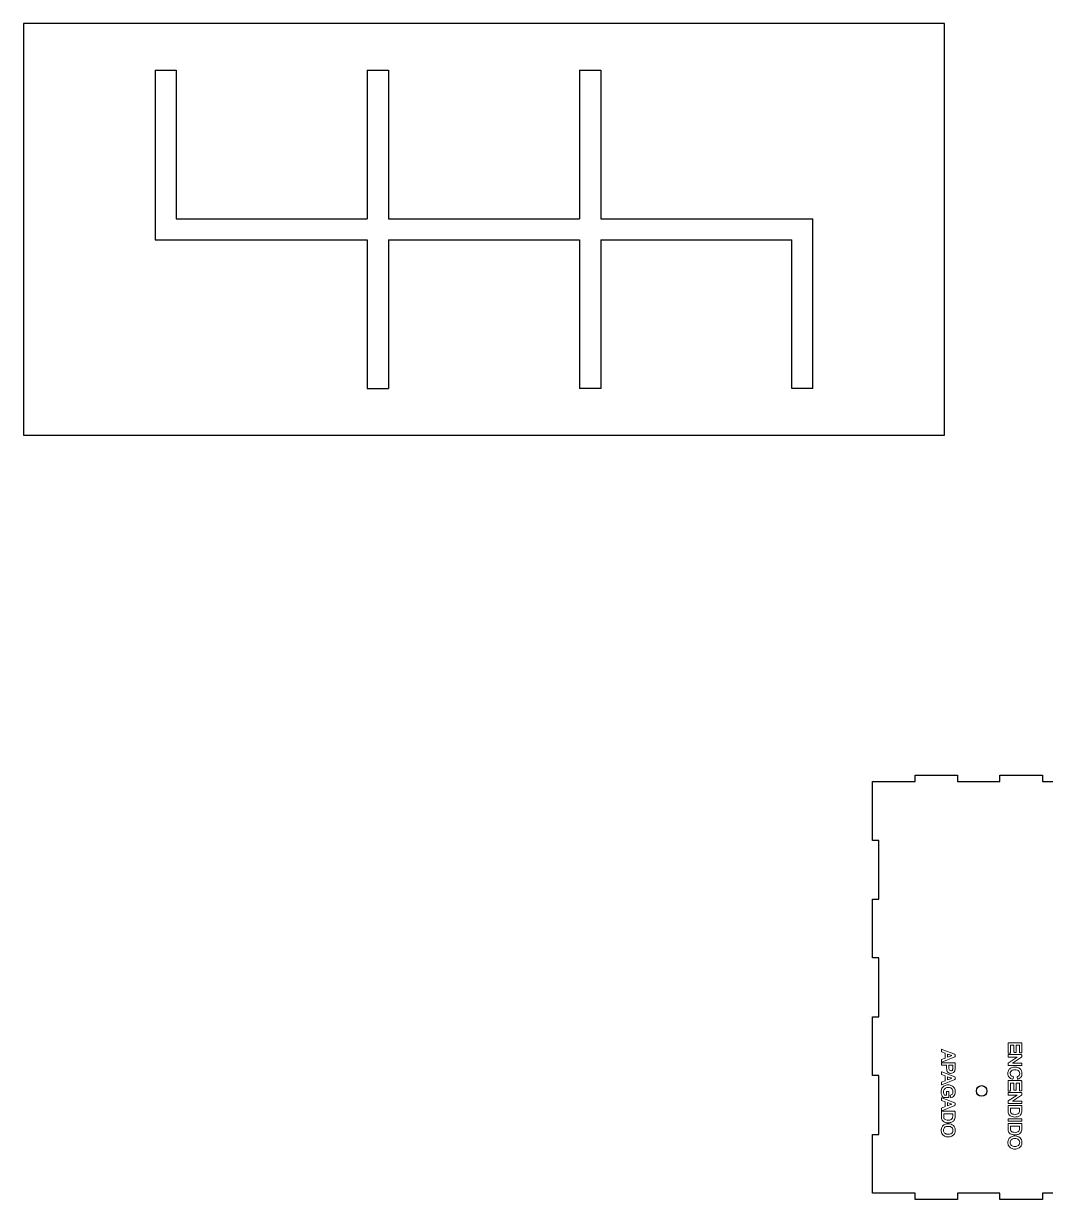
# Model space of a CAD drawing. Extents: x -410 to 1216, y 0 to 714.
# Drawn here: x -410 to 71, y 113 to 667 of the extents above; entities that cross this region are included whole.
import ezdxf

# ---------------------------------------------------------------- set-up
doc = ezdxf.new("R2010")
doc.units = 0
doc.header["$MEASUREMENT"] = 0
doc.layers.add('1', color=7, linetype='Continuous')
doc.layers.add('Capa 1', color=7, linetype='Continuous')

msp = doc.modelspace()

# ---------------------------------------------------------------- linework, layer by layer
at = {"linetype": 'Continuous'}
for p, q in [((-348.1, 645.34), (-348.1, 565.34)), ((-348.1, 645.34), (-338.1, 645.34)), ((-338.1, 645.34), (-338.1, 575.34)), ((-338.1, 645.34), (-338.1, 575.34)), ((-248.1, 645.34), (-248.1, 575.34)), ((-248.1, 645.34), (-238.1, 645.34)), ((-238.1, 645.34), (-238.1, 575.34)), ((-148.1, 645.34), (-148.1, 575.34)), ((-148.1, 645.34), (-138.1, 645.34)), ((-138.1, 645.34), (-138.1, 575.34)), ((-338.1, 575.34), (-248.1, 575.34)), ((-238.1, 575.34), (-148.1, 575.34)), ((-138.1, 575.34), (-38.1, 575.34)), ((-38.1, 495.34), (-38.1, 575.34)), ((-348.1, 565.34), (-248.1, 565.34)), ((-248.1, 565.34), (-248.1, 495.34)), ((-238.1, 565.34), (-148.1, 565.34)), ((-238.1, 565.34), (-238.1, 495.34)), ((-148.1, 565.34), (-148.1, 495.34)), ((-138.1, 565.34), (-48.1, 565.34)), ((-138.1, 565.34), (-138.1, 495.34)), ((-48.1, 495.34), (-48.1, 565.34)), ((-248.1, 495.34), (-238.1, 495.34)), ((-138.1, 495.34), (-148.1, 495.34)), ((-38.1, 495.34), (-48.1, 495.34))]:
    msp.add_line(p, q, dxfattribs=at)
msp.add_lwpolyline([(-410.1, 473.34), (23.9, 473.34), (23.9, 667.34), (-410.1, 667.34)], close=True, dxfattribs=at)
msp.add_circle((41.39, 164.16), 2.5, dxfattribs=at)
at = {"layer": '1'}
msp.add_lwpolyline([(90, 116), (70, 116), (70, 113), (50, 113), (50, 116), (30, 116), (30, 113), (10, 113), (10, 116), (-10, 116), (-10, 143.71), (-7, 143.71), (-7, 171.43), (-10, 171.43), (-10, 199.14), (-7, 199.14), (-7, 226.86), (-10, 226.86), (-10, 254.57), (-7, 254.57), (-7, 282.29), (-10, 282.29), (-10, 310), (10, 310), (10, 313), (30, 313), (30, 310), (50, 310), (50, 313), (70, 313), (70, 310), (90, 310)], dxfattribs=at)
at = {"layer": 'Capa 1', "color": 2, "lineweight": 0}
for points, knots in [([(28.73, 180.21), (28.8, 180.24), (28.85, 180.31), (28.85, 180.39), (28.85, 180.39), (28.85, 181.26), (28.85, 181.26), (28.85, 181.34), (28.8, 181.41), (28.72, 181.44), (28.72, 181.44), (22.66, 183.77), (22.66, 183.77), (22.6, 183.79), (22.53, 183.79), (22.48, 183.75), (22.42, 183.71), (22.39, 183.65), (22.39, 183.58), (22.39, 183.58), (22.39, 182.73), (22.39, 182.73), (22.39, 182.65), (22.44, 182.57), (22.52, 182.54), (22.52, 182.54), (24.23, 181.93), (24.23, 181.93), (24.23, 181.93), (24.23, 179.67), (24.23, 179.67), (24.23, 179.67), (22.52, 179.01), (22.52, 179.01), (22.44, 178.98), (22.39, 178.91), (22.39, 178.83), (22.39, 178.83), (22.39, 177.91), (22.39, 177.91), (22.39, 177.84), (22.42, 177.78), (22.48, 177.75), (22.54, 177.71), (22.61, 177.7), (22.67, 177.73), (22.67, 177.73), (28.73, 180.21), (28.73, 180.21)], [0, 0, 0, 0, 1, 1, 1, 2, 2, 2, 3, 3, 3, 4, 4, 4, 5, 5, 5, 6, 6, 6, 7, 7, 7, 8, 8, 8, 9, 9, 9, 10, 10, 10, 11, 11, 11, 12, 12, 12, 13, 13, 13, 14, 14, 14, 15, 15, 15, 16, 16, 16, 16]), ([(53.82, 186.71), (53.82, 186.71), (53.82, 182.19), (53.82, 182.19), (53.82, 182.08), (53.91, 181.99), (54.02, 181.99), (54.02, 181.99), (54.74, 181.99), (54.74, 181.99), (54.85, 181.99), (54.94, 182.08), (54.94, 182.19), (54.94, 182.19), (54.94, 185.71), (54.94, 185.71), (54.94, 185.71), (56.6, 185.71), (56.6, 185.71), (56.6, 185.71), (56.6, 182.56), (56.6, 182.56), (56.6, 182.44), (56.69, 182.36), (56.8, 182.36), (56.8, 182.36), (57.51, 182.36), (57.51, 182.36), (57.62, 182.36), (57.71, 182.44), (57.71, 182.56), (57.71, 182.56), (57.71, 185.71), (57.71, 185.71), (57.71, 185.71), (59.17, 185.71), (59.17, 185.71), (59.17, 185.71), (59.17, 182.33), (59.17, 182.33), (59.17, 182.22), (59.26, 182.13), (59.37, 182.13), (59.37, 182.13), (60.08, 182.13), (60.08, 182.13), (60.19, 182.13), (60.28, 182.22), (60.28, 182.33), (60.28, 182.33), (60.28, 186.71), (60.28, 186.71), (60.28, 186.82), (60.19, 186.91), (60.08, 186.91), (60.08, 186.91), (54.02, 186.91), (54.02, 186.91), (53.91, 186.91), (53.82, 186.82), (53.82, 186.71)], [0, 0, 0, 0, 1, 1, 1, 2, 2, 2, 3, 3, 3, 4, 4, 4, 5, 5, 5, 6, 6, 6, 7, 7, 7, 8, 8, 8, 9, 9, 9, 10, 10, 10, 11, 11, 11, 12, 12, 12, 13, 13, 13, 14, 14, 14, 15, 15, 15, 16, 16, 16, 17, 17, 17, 18, 18, 18, 19, 19, 19, 20, 20, 20, 20]), ([(26.9, 172.44), (27.23, 172.44), (27.54, 172.51), (27.81, 172.65), (28.09, 172.79), (28.32, 172.97), (28.48, 173.2), (28.63, 173.43), (28.74, 173.7), (28.79, 174.03), (28.83, 174.25), (28.85, 174.57), (28.85, 174.98), (28.85, 174.98), (28.85, 177.27), (28.85, 177.27), (28.85, 177.38), (28.76, 177.47), (28.65, 177.47), (28.65, 177.47), (22.59, 177.47), (22.59, 177.47), (22.48, 177.47), (22.39, 177.38), (22.39, 177.27), (22.39, 177.27), (22.39, 176.47), (22.39, 176.47), (22.39, 176.36), (22.48, 176.27), (22.59, 176.27), (22.59, 176.27), (24.86, 176.27), (24.86, 176.27), (24.86, 176.27), (24.86, 174.91), (24.86, 174.91), (24.86, 173.99), (25.05, 173.36), (25.46, 172.99), (25.85, 172.63), (26.33, 172.44), (26.9, 172.44)], [0, 0, 0, 0, 1, 1, 1, 2, 2, 2, 3, 3, 3, 4, 4, 4, 5, 5, 5, 6, 6, 6, 7, 7, 7, 8, 8, 8, 9, 9, 9, 10, 10, 10, 11, 11, 11, 12, 12, 12, 13, 13, 13, 14, 14, 14, 14]), ([(25.28, 181.55), (25.28, 181.55), (26.79, 180.98), (26.79, 180.98), (26.95, 180.92), (27.12, 180.87), (27.28, 180.82), (27.1, 180.75), (26.9, 180.68), (26.69, 180.6), (26.69, 180.6), (25.28, 180.07), (25.28, 180.07), (25.28, 180.07), (25.28, 181.55), (25.28, 181.55)], [0, 0, 0, 0, 1, 1, 1, 2, 2, 2, 3, 3, 3, 4, 4, 4, 5, 5, 5, 5]), ([(53.82, 181.09), (53.82, 181.09), (53.82, 180.32), (53.82, 180.32), (53.82, 180.21), (53.91, 180.12), (54.02, 180.12), (54.02, 180.12), (58.13, 180.12), (58.13, 180.12), (58.13, 180.12), (53.91, 177.3), (53.91, 177.3), (53.86, 177.26), (53.82, 177.2), (53.82, 177.14), (53.82, 177.14), (53.82, 176.31), (53.82, 176.31), (53.82, 176.2), (53.91, 176.11), (54.02, 176.11), (54.02, 176.11), (60.08, 176.11), (60.08, 176.11), (60.19, 176.11), (60.28, 176.2), (60.28, 176.31), (60.28, 176.31), (60.28, 177.08), (60.28, 177.08), (60.28, 177.19), (60.19, 177.28), (60.08, 177.28), (60.08, 177.28), (55.98, 177.28), (55.98, 177.28), (55.98, 177.28), (60.19, 180.1), (60.19, 180.1), (60.25, 180.14), (60.28, 180.2), (60.28, 180.26), (60.28, 180.26), (60.28, 181.09), (60.28, 181.09), (60.28, 181.2), (60.19, 181.29), (60.08, 181.29), (60.08, 181.29), (54.02, 181.29), (54.02, 181.29), (53.91, 181.29), (53.82, 181.2), (53.82, 181.09)], [0, 0, 0, 0, 1, 1, 1, 2, 2, 2, 3, 3, 3, 4, 4, 4, 5, 5, 5, 6, 6, 6, 7, 7, 7, 8, 8, 8, 9, 9, 9, 10, 10, 10, 11, 11, 11, 12, 12, 12, 13, 13, 13, 14, 14, 14, 15, 15, 15, 16, 16, 16, 17, 17, 17, 18, 18, 18, 18]), ([(28.73, 169.54), (28.8, 169.57), (28.85, 169.64), (28.85, 169.73), (28.85, 169.73), (28.85, 170.59), (28.85, 170.59), (28.85, 170.67), (28.8, 170.75), (28.72, 170.78), (28.72, 170.78), (22.66, 173.1), (22.66, 173.1), (22.6, 173.13), (22.53, 173.12), (22.48, 173.08), (22.42, 173.04), (22.39, 172.98), (22.39, 172.92), (22.39, 172.92), (22.39, 172.07), (22.39, 172.07), (22.39, 171.98), (22.44, 171.91), (22.52, 171.88), (22.52, 171.88), (24.23, 171.26), (24.23, 171.26), (24.23, 171.26), (24.23, 169), (24.23, 169), (24.23, 169), (22.52, 168.35), (22.52, 168.35), (22.44, 168.32), (22.39, 168.24), (22.39, 168.16), (22.39, 168.16), (22.39, 167.25), (22.39, 167.25), (22.39, 167.18), (22.42, 167.12), (22.48, 167.08), (22.54, 167.04), (22.61, 167.03), (22.67, 167.06), (22.67, 167.06), (28.73, 169.54), (28.73, 169.54)], [0, 0, 0, 0, 1, 1, 1, 2, 2, 2, 3, 3, 3, 4, 4, 4, 5, 5, 5, 6, 6, 6, 7, 7, 7, 8, 8, 8, 9, 9, 9, 10, 10, 10, 11, 11, 11, 12, 12, 12, 13, 13, 13, 14, 14, 14, 15, 15, 15, 16, 16, 16, 16]), ([(26.87, 173.67), (26.58, 173.67), (26.36, 173.76), (26.21, 173.93), (26.05, 174.11), (25.97, 174.44), (25.97, 174.9), (25.97, 174.9), (25.97, 176.27), (25.97, 176.27), (25.97, 176.27), (27.74, 176.27), (27.74, 176.27), (27.74, 176.27), (27.74, 174.92), (27.74, 174.92), (27.74, 174.49), (27.71, 174.3), (27.69, 174.22), (27.64, 174.06), (27.55, 173.93), (27.41, 173.83), (27.26, 173.72), (27.09, 173.67), (26.87, 173.67)], [0, 0, 0, 0, 1, 1, 1, 2, 2, 2, 3, 3, 3, 4, 4, 4, 5, 5, 5, 6, 6, 6, 7, 7, 7, 8, 8, 8, 8]), ([(60.39, 172.34), (60.39, 172.9), (60.26, 173.43), (60, 173.9), (59.73, 174.38), (59.35, 174.75), (58.84, 175.01), (58.35, 175.27), (57.76, 175.4), (57.1, 175.4), (56.5, 175.4), (55.92, 175.28), (55.4, 175.06), (54.86, 174.83), (54.44, 174.49), (54.15, 174.05), (53.86, 173.61), (53.72, 173.04), (53.72, 172.35), (53.72, 171.67), (53.91, 171.09), (54.28, 170.62), (54.65, 170.15), (55.2, 169.82), (55.9, 169.64), (55.95, 169.63), (56, 169.64), (56.05, 169.67), (56.09, 169.69), (56.13, 169.74), (56.14, 169.79), (56.14, 169.79), (56.34, 170.59), (56.34, 170.59), (56.35, 170.61), (56.35, 170.62), (56.35, 170.64), (56.35, 170.68), (56.34, 170.71), (56.32, 170.75), (56.29, 170.79), (56.24, 170.82), (56.19, 170.84), (55.73, 170.94), (55.38, 171.13), (55.15, 171.4), (54.92, 171.68), (54.81, 172.01), (54.81, 172.41), (54.81, 172.74), (54.89, 173.06), (55.06, 173.34), (55.23, 173.62), (55.48, 173.82), (55.83, 173.96), (56.18, 174.1), (56.61, 174.17), (57.1, 174.17), (57.48, 174.17), (57.85, 174.11), (58.2, 173.99), (58.54, 173.88), (58.8, 173.68), (59, 173.4), (59.2, 173.13), (59.3, 172.77), (59.3, 172.35), (59.3, 171.99), (59.21, 171.69), (59.04, 171.46), (58.86, 171.23), (58.57, 171.05), (58.17, 170.92), (58.09, 170.9), (58.04, 170.82), (58.04, 170.73), (58.04, 170.72), (58.04, 170.7), (58.04, 170.69), (58.04, 170.69), (58.23, 169.9), (58.23, 169.9), (58.24, 169.84), (58.27, 169.8), (58.32, 169.77), (58.37, 169.74), (58.42, 169.73), (58.48, 169.75), (59.08, 169.92), (59.55, 170.24), (59.88, 170.69), (60.22, 171.13), (60.39, 171.69), (60.39, 172.34)], [0, 0, 0, 0, 1, 1, 1, 2, 2, 2, 3, 3, 3, 4, 4, 4, 5, 5, 5, 6, 6, 6, 7, 7, 7, 8, 8, 8, 9, 9, 9, 10, 10, 10, 11, 11, 11, 12, 12, 12, 13, 13, 13, 14, 14, 14, 15, 15, 15, 16, 16, 16, 17, 17, 17, 18, 18, 18, 19, 19, 19, 20, 20, 20, 21, 21, 21, 22, 22, 22, 23, 23, 23, 24, 24, 24, 25, 25, 25, 26, 26, 26, 27, 27, 27, 28, 28, 28, 29, 29, 29, 30, 30, 30, 31, 31, 31, 31]), ([(25.88, 161.2), (25.88, 161.2), (25.88, 163.77), (25.88, 163.77), (25.88, 163.88), (25.79, 163.97), (25.68, 163.97), (25.68, 163.97), (24.97, 163.97), (24.97, 163.97), (24.86, 163.97), (24.77, 163.88), (24.77, 163.77), (24.77, 163.77), (24.77, 162.19), (24.77, 162.19), (24.77, 162.19), (23.93, 162.19), (23.93, 162.19), (23.82, 162.34), (23.71, 162.55), (23.6, 162.81), (23.47, 163.12), (23.41, 163.44), (23.41, 163.76), (23.41, 164.12), (23.49, 164.47), (23.66, 164.8), (23.81, 165.12), (24.05, 165.36), (24.38, 165.52), (24.71, 165.69), (25.14, 165.78), (25.64, 165.78), (26.05, 165.78), (26.44, 165.71), (26.78, 165.56), (26.98, 165.48), (27.16, 165.37), (27.33, 165.22), (27.49, 165.07), (27.62, 164.88), (27.72, 164.64), (27.82, 164.4), (27.87, 164.11), (27.87, 163.77), (27.87, 163.49), (27.82, 163.24), (27.73, 163.01), (27.63, 162.79), (27.51, 162.63), (27.36, 162.51), (27.21, 162.39), (26.99, 162.29), (26.7, 162.21), (26.62, 162.18), (26.56, 162.1), (26.56, 162.02), (26.56, 162), (26.56, 161.98), (26.57, 161.96), (26.57, 161.96), (26.76, 161.24), (26.76, 161.24), (26.79, 161.13), (26.9, 161.07), (27.01, 161.1), (27.44, 161.21), (27.8, 161.38), (28.07, 161.59), (28.35, 161.82), (28.57, 162.12), (28.73, 162.51), (28.88, 162.89), (28.96, 163.31), (28.96, 163.77), (28.96, 164.41), (28.82, 164.98), (28.56, 165.47), (28.29, 165.97), (27.88, 166.35), (27.33, 166.62), (26.8, 166.88), (26.21, 167.01), (25.59, 167.01), (24.97, 167.01), (24.39, 166.87), (23.88, 166.61), (23.37, 166.35), (22.97, 165.95), (22.69, 165.43), (22.42, 164.91), (22.29, 164.34), (22.29, 163.71), (22.29, 163.25), (22.37, 162.79), (22.54, 162.35), (22.7, 161.91), (22.95, 161.49), (23.28, 161.08), (23.32, 161.03), (23.37, 161), (23.43, 161), (23.43, 161), (25.68, 161), (25.68, 161), (25.74, 161), (25.79, 161.02), (25.83, 161.06), (25.86, 161.1), (25.88, 161.15), (25.88, 161.2)], [0, 0, 0, 0, 1, 1, 1, 2, 2, 2, 3, 3, 3, 4, 4, 4, 5, 5, 5, 6, 6, 6, 7, 7, 7, 8, 8, 8, 9, 9, 9, 10, 10, 10, 11, 11, 11, 12, 12, 12, 13, 13, 13, 14, 14, 14, 15, 15, 15, 16, 16, 16, 17, 17, 17, 18, 18, 18, 19, 19, 19, 20, 20, 20, 21, 21, 21, 22, 22, 22, 23, 23, 23, 24, 24, 24, 25, 25, 25, 26, 26, 26, 27, 27, 27, 28, 28, 28, 29, 29, 29, 30, 30, 30, 31, 31, 31, 32, 32, 32, 33, 33, 33, 34, 34, 34, 35, 35, 35, 36, 36, 36, 37, 37, 37, 37]), ([(25.28, 170.88), (25.28, 170.88), (26.79, 170.32), (26.79, 170.32), (26.95, 170.25), (27.12, 170.2), (27.28, 170.15), (27.1, 170.09), (26.9, 170.01), (26.69, 169.93), (26.69, 169.93), (25.28, 169.4), (25.28, 169.4), (25.28, 169.4), (25.28, 170.88), (25.28, 170.88)], [0, 0, 0, 0, 1, 1, 1, 2, 2, 2, 3, 3, 3, 4, 4, 4, 5, 5, 5, 5]), ([(59.17, 164.45), (59.17, 164.34), (59.26, 164.25), (59.37, 164.25), (59.37, 164.25), (60.08, 164.25), (60.08, 164.25), (60.19, 164.25), (60.28, 164.34), (60.28, 164.45), (60.28, 164.45), (60.28, 168.83), (60.28, 168.83), (60.28, 168.94), (60.19, 169.03), (60.08, 169.03), (60.08, 169.03), (54.02, 169.03), (54.02, 169.03), (53.91, 169.03), (53.82, 168.94), (53.82, 168.83), (53.82, 168.83), (53.82, 164.31), (53.82, 164.31), (53.82, 164.2), (53.91, 164.11), (54.02, 164.11), (54.02, 164.11), (54.74, 164.11), (54.74, 164.11), (54.85, 164.11), (54.94, 164.2), (54.94, 164.31), (54.94, 164.31), (54.94, 167.83), (54.94, 167.83), (54.94, 167.83), (56.6, 167.83), (56.6, 167.83), (56.6, 167.83), (56.6, 164.68), (56.6, 164.68), (56.6, 164.57), (56.69, 164.48), (56.8, 164.48), (56.8, 164.48), (57.51, 164.48), (57.51, 164.48), (57.62, 164.48), (57.71, 164.57), (57.71, 164.68), (57.71, 164.68), (57.71, 167.83), (57.71, 167.83), (57.71, 167.83), (59.17, 167.83), (59.17, 167.83), (59.17, 167.83), (59.17, 164.45), (59.17, 164.45)], [0, 0, 0, 0, 1, 1, 1, 2, 2, 2, 3, 3, 3, 4, 4, 4, 5, 5, 5, 6, 6, 6, 7, 7, 7, 8, 8, 8, 9, 9, 9, 10, 10, 10, 11, 11, 11, 12, 12, 12, 13, 13, 13, 14, 14, 14, 15, 15, 15, 16, 16, 16, 17, 17, 17, 18, 18, 18, 19, 19, 19, 20, 20, 20, 20]), ([(28.73, 157.31), (28.8, 157.34), (28.85, 157.41), (28.85, 157.49), (28.85, 157.49), (28.85, 158.36), (28.85, 158.36), (28.85, 158.44), (28.8, 158.51), (28.72, 158.54), (28.72, 158.54), (22.66, 160.87), (22.66, 160.87), (22.6, 160.89), (22.53, 160.89), (22.48, 160.85), (22.42, 160.81), (22.39, 160.75), (22.39, 160.68), (22.39, 160.68), (22.39, 159.83), (22.39, 159.83), (22.39, 159.75), (22.44, 159.67), (22.52, 159.64), (22.52, 159.64), (24.23, 159.03), (24.23, 159.03), (24.23, 159.03), (24.23, 156.77), (24.23, 156.77), (24.23, 156.77), (22.52, 156.11), (22.52, 156.11), (22.44, 156.08), (22.39, 156.01), (22.39, 155.93), (22.39, 155.93), (22.39, 155.01), (22.39, 155.01), (22.39, 154.95), (22.42, 154.88), (22.48, 154.85), (22.54, 154.81), (22.61, 154.8), (22.67, 154.83), (22.67, 154.83), (28.73, 157.31), (28.73, 157.31)], [0, 0, 0, 0, 1, 1, 1, 2, 2, 2, 3, 3, 3, 4, 4, 4, 5, 5, 5, 6, 6, 6, 7, 7, 7, 8, 8, 8, 9, 9, 9, 10, 10, 10, 11, 11, 11, 12, 12, 12, 13, 13, 13, 14, 14, 14, 15, 15, 15, 16, 16, 16, 16]), ([(54.02, 158.24), (54.02, 158.24), (60.08, 158.24), (60.08, 158.24), (60.19, 158.24), (60.28, 158.33), (60.28, 158.44), (60.28, 158.44), (60.28, 159.21), (60.28, 159.21), (60.28, 159.32), (60.19, 159.41), (60.08, 159.41), (60.08, 159.41), (55.98, 159.41), (55.98, 159.41), (55.98, 159.41), (60.19, 162.22), (60.19, 162.22), (60.25, 162.26), (60.28, 162.32), (60.28, 162.39), (60.28, 162.39), (60.28, 163.21), (60.28, 163.21), (60.28, 163.32), (60.19, 163.41), (60.08, 163.41), (60.08, 163.41), (54.02, 163.41), (54.02, 163.41), (53.91, 163.41), (53.82, 163.32), (53.82, 163.21), (53.82, 163.21), (53.82, 162.44), (53.82, 162.44), (53.82, 162.33), (53.91, 162.24), (54.02, 162.24), (54.02, 162.24), (58.13, 162.24), (58.13, 162.24), (58.13, 162.24), (53.91, 159.43), (53.91, 159.43), (53.86, 159.39), (53.82, 159.33), (53.82, 159.26), (53.82, 159.26), (53.82, 158.44), (53.82, 158.44), (53.82, 158.33), (53.91, 158.24), (54.02, 158.24)], [0, 0, 0, 0, 1, 1, 1, 2, 2, 2, 3, 3, 3, 4, 4, 4, 5, 5, 5, 6, 6, 6, 7, 7, 7, 8, 8, 8, 9, 9, 9, 10, 10, 10, 11, 11, 11, 12, 12, 12, 13, 13, 13, 14, 14, 14, 15, 15, 15, 16, 16, 16, 17, 17, 17, 18, 18, 18, 18]), ([(25.28, 158.65), (25.28, 158.65), (26.79, 158.08), (26.79, 158.08), (26.95, 158.02), (27.12, 157.97), (27.28, 157.92), (27.1, 157.85), (26.9, 157.78), (26.69, 157.7), (26.69, 157.7), (25.28, 157.17), (25.28, 157.17), (25.28, 157.17), (25.28, 158.65), (25.28, 158.65)], [0, 0, 0, 0, 1, 1, 1, 2, 2, 2, 3, 3, 3, 4, 4, 4, 5, 5, 5, 5]), ([(55.8, 152.05), (56.18, 151.94), (56.61, 151.88), (57.09, 151.88), (57.65, 151.88), (58.16, 151.96), (58.6, 152.13), (59.05, 152.3), (59.42, 152.56), (59.71, 152.9), (59.94, 153.17), (60.1, 153.5), (60.19, 153.88), (60.25, 154.14), (60.28, 154.51), (60.28, 155), (60.28, 155), (60.28, 157.09), (60.28, 157.09), (60.28, 157.2), (60.19, 157.29), (60.08, 157.29), (60.08, 157.29), (54.02, 157.29), (54.02, 157.29), (53.91, 157.29), (53.82, 157.2), (53.82, 157.09), (53.82, 157.09), (53.82, 154.9), (53.82, 154.9), (53.82, 154.52), (53.86, 154.18), (53.93, 153.88), (54.01, 153.58), (54.12, 153.31), (54.26, 153.09), (54.41, 152.88), (54.61, 152.67), (54.86, 152.49), (55.11, 152.31), (55.43, 152.16), (55.8, 152.05)], [0, 0, 0, 0, 1, 1, 1, 2, 2, 2, 3, 3, 3, 4, 4, 4, 5, 5, 5, 6, 6, 6, 7, 7, 7, 8, 8, 8, 9, 9, 9, 10, 10, 10, 11, 11, 11, 12, 12, 12, 13, 13, 13, 14, 14, 14, 14]), ([(59.17, 156.09), (59.17, 156.09), (59.17, 155.01), (59.17, 155.01), (59.17, 154.56), (59.13, 154.24), (59.06, 154.05), (58.96, 153.79), (58.76, 153.57), (58.46, 153.39), (58.15, 153.2), (57.69, 153.11), (57.1, 153.11), (56.66, 153.11), (56.29, 153.16), (55.99, 153.25), (55.7, 153.35), (55.47, 153.48), (55.31, 153.65), (55.19, 153.76), (55.1, 153.92), (55.04, 154.11), (54.97, 154.32), (54.94, 154.62), (54.94, 154.99), (54.94, 154.99), (54.94, 156.09), (54.94, 156.09), (54.94, 156.09), (59.17, 156.09), (59.17, 156.09)], [0, 0, 0, 0, 1, 1, 1, 2, 2, 2, 3, 3, 3, 4, 4, 4, 5, 5, 5, 6, 6, 6, 7, 7, 7, 8, 8, 8, 9, 9, 9, 10, 10, 10, 10]), ([(28.28, 150.19), (28.51, 150.45), (28.67, 150.78), (28.76, 151.16), (28.82, 151.43), (28.85, 151.79), (28.85, 152.28), (28.85, 152.28), (28.85, 154.37), (28.85, 154.37), (28.85, 154.48), (28.76, 154.57), (28.65, 154.57), (28.65, 154.57), (22.59, 154.57), (22.59, 154.57), (22.48, 154.57), (22.39, 154.48), (22.39, 154.37), (22.39, 154.37), (22.39, 152.18), (22.39, 152.18), (22.39, 151.8), (22.43, 151.46), (22.5, 151.16), (22.57, 150.86), (22.69, 150.59), (22.83, 150.38), (22.98, 150.16), (23.18, 149.96), (23.43, 149.77), (23.68, 149.59), (24, 149.44), (24.37, 149.33), (24.75, 149.22), (25.18, 149.16), (25.65, 149.16), (26.22, 149.16), (26.73, 149.25), (27.17, 149.41), (27.62, 149.58), (27.99, 149.84), (28.28, 150.19)], [0, 0, 0, 0, 1, 1, 1, 2, 2, 2, 3, 3, 3, 4, 4, 4, 5, 5, 5, 6, 6, 6, 7, 7, 7, 8, 8, 8, 9, 9, 9, 10, 10, 10, 11, 11, 11, 12, 12, 12, 13, 13, 13, 14, 14, 14, 14]), ([(27.74, 153.37), (27.74, 153.37), (27.74, 152.3), (27.74, 152.3), (27.74, 151.85), (27.7, 151.52), (27.63, 151.33), (27.53, 151.08), (27.33, 150.85), (27.02, 150.67), (26.72, 150.48), (26.26, 150.39), (25.67, 150.39), (25.23, 150.39), (24.86, 150.44), (24.56, 150.54), (24.27, 150.63), (24.04, 150.77), (23.87, 150.93), (23.76, 151.05), (23.67, 151.2), (23.61, 151.4), (23.54, 151.6), (23.51, 151.9), (23.51, 152.28), (23.51, 152.28), (23.51, 153.37), (23.51, 153.37), (23.51, 153.37), (27.74, 153.37), (27.74, 153.37)], [0, 0, 0, 0, 1, 1, 1, 2, 2, 2, 3, 3, 3, 4, 4, 4, 5, 5, 5, 6, 6, 6, 7, 7, 7, 8, 8, 8, 9, 9, 9, 10, 10, 10, 10]), ([(53.82, 150.84), (53.82, 150.84), (53.82, 150.04), (53.82, 150.04), (53.82, 149.93), (53.91, 149.84), (54.02, 149.84), (54.02, 149.84), (60.08, 149.84), (60.08, 149.84), (60.19, 149.84), (60.28, 149.93), (60.28, 150.04), (60.28, 150.04), (60.28, 150.84), (60.28, 150.84), (60.28, 150.95), (60.19, 151.04), (60.08, 151.04), (60.08, 151.04), (54.02, 151.04), (54.02, 151.04), (53.91, 151.04), (53.82, 150.95), (53.82, 150.84)], [0, 0, 0, 0, 1, 1, 1, 2, 2, 2, 3, 3, 3, 4, 4, 4, 5, 5, 5, 6, 6, 6, 7, 7, 7, 8, 8, 8, 8]), ([(28.53, 143.98), (28.82, 144.46), (28.96, 145.01), (28.96, 145.6), (28.96, 146.51), (28.65, 147.26), (28.04, 147.84), (27.44, 148.41), (26.6, 148.7), (25.54, 148.7), (24.98, 148.7), (24.45, 148.58), (23.94, 148.33), (23.43, 148.09), (23.03, 147.72), (22.73, 147.24), (22.44, 146.76), (22.29, 146.21), (22.29, 145.6), (22.29, 145.05), (22.42, 144.52), (22.69, 144.04), (22.96, 143.55), (23.35, 143.16), (23.87, 142.9), (24.38, 142.64), (24.97, 142.51), (25.61, 142.51), (26.25, 142.51), (26.83, 142.63), (27.33, 142.88), (27.84, 143.13), (28.24, 143.5), (28.53, 143.98)], [0, 0, 0, 0, 1, 1, 1, 2, 2, 2, 3, 3, 3, 4, 4, 4, 5, 5, 5, 6, 6, 6, 7, 7, 7, 8, 8, 8, 9, 9, 9, 10, 10, 10, 11, 11, 11, 11]), ([(26.83, 143.96), (26.49, 143.81), (26.08, 143.73), (25.62, 143.73), (24.89, 143.73), (24.33, 143.91), (23.95, 144.26), (23.56, 144.62), (23.37, 145.06), (23.37, 145.61), (23.37, 146.15), (23.56, 146.58), (23.94, 146.94), (24.32, 147.29), (24.86, 147.47), (25.53, 147.47), (26.38, 147.47), (26.99, 147.29), (27.34, 146.92), (27.7, 146.55), (27.87, 146.11), (27.87, 145.59), (27.87, 145.24), (27.78, 144.91), (27.6, 144.62), (27.42, 144.33), (27.16, 144.11), (26.83, 143.96)], [0, 0, 0, 0, 1, 1, 1, 2, 2, 2, 3, 3, 3, 4, 4, 4, 5, 5, 5, 6, 6, 6, 7, 7, 7, 8, 8, 8, 9, 9, 9, 9]), ([(59.71, 144.44), (59.94, 144.71), (60.1, 145.03), (60.19, 145.41), (60.25, 145.68), (60.28, 146.04), (60.28, 146.53), (60.28, 146.53), (60.28, 148.62), (60.28, 148.62), (60.28, 148.73), (60.19, 148.82), (60.08, 148.82), (60.08, 148.82), (54.02, 148.82), (54.02, 148.82), (53.91, 148.82), (53.82, 148.73), (53.82, 148.62), (53.82, 148.62), (53.82, 146.44), (53.82, 146.44), (53.82, 146.05), (53.86, 145.71), (53.93, 145.41), (54.01, 145.11), (54.12, 144.85), (54.26, 144.63), (54.41, 144.41), (54.61, 144.21), (54.86, 144.02), (55.11, 143.84), (55.43, 143.7), (55.8, 143.58), (56.18, 143.47), (56.61, 143.41), (57.09, 143.41), (57.65, 143.41), (58.16, 143.5), (58.6, 143.66), (59.05, 143.83), (59.42, 144.09), (59.71, 144.44)], [0, 0, 0, 0, 1, 1, 1, 2, 2, 2, 3, 3, 3, 4, 4, 4, 5, 5, 5, 6, 6, 6, 7, 7, 7, 8, 8, 8, 9, 9, 9, 10, 10, 10, 11, 11, 11, 12, 12, 12, 13, 13, 13, 14, 14, 14, 14]), ([(59.17, 147.62), (59.17, 147.62), (59.17, 146.55), (59.17, 146.55), (59.17, 146.1), (59.13, 145.77), (59.06, 145.58), (58.96, 145.33), (58.76, 145.11), (58.46, 144.92), (58.15, 144.73), (57.69, 144.64), (57.1, 144.64), (56.66, 144.64), (56.29, 144.69), (55.99, 144.79), (55.7, 144.88), (55.47, 145.02), (55.31, 145.18), (55.19, 145.3), (55.1, 145.45), (55.04, 145.65), (54.97, 145.85), (54.94, 146.15), (54.94, 146.53), (54.94, 146.53), (54.94, 147.62), (54.94, 147.62), (54.94, 147.62), (59.17, 147.62), (59.17, 147.62)], [0, 0, 0, 0, 1, 1, 1, 2, 2, 2, 3, 3, 3, 4, 4, 4, 5, 5, 5, 6, 6, 6, 7, 7, 7, 8, 8, 8, 9, 9, 9, 10, 10, 10, 10]), ([(58.76, 137.13), (59.27, 137.38), (59.68, 137.75), (59.96, 138.23), (60.25, 138.71), (60.39, 139.26), (60.39, 139.85), (60.39, 140.76), (60.08, 141.51), (59.47, 142.09), (58.87, 142.66), (58.03, 142.95), (56.97, 142.95), (56.41, 142.95), (55.88, 142.83), (55.37, 142.58), (54.86, 142.34), (54.46, 141.97), (54.16, 141.49), (53.87, 141.01), (53.72, 140.46), (53.72, 139.85), (53.72, 139.3), (53.85, 138.77), (54.12, 138.29), (54.39, 137.8), (54.78, 137.42), (55.3, 137.15), (55.82, 136.89), (56.4, 136.76), (57.04, 136.76), (57.68, 136.76), (58.26, 136.88), (58.76, 137.13)], [0, 0, 0, 0, 1, 1, 1, 2, 2, 2, 3, 3, 3, 4, 4, 4, 5, 5, 5, 6, 6, 6, 7, 7, 7, 8, 8, 8, 9, 9, 9, 10, 10, 10, 11, 11, 11, 11]), ([(58.26, 138.22), (57.92, 138.06), (57.51, 137.98), (57.05, 137.98), (56.32, 137.98), (55.76, 138.16), (55.38, 138.51), (54.99, 138.87), (54.81, 139.31), (54.81, 139.86), (54.81, 140.4), (54.99, 140.83), (55.37, 141.19), (55.75, 141.55), (56.29, 141.72), (56.96, 141.72), (57.81, 141.72), (58.42, 141.54), (58.77, 141.17), (59.13, 140.8), (59.3, 140.36), (59.3, 139.85), (59.3, 139.49), (59.21, 139.16), (59.03, 138.87), (58.85, 138.59), (58.59, 138.36), (58.26, 138.22)], [0, 0, 0, 0, 1, 1, 1, 2, 2, 2, 3, 3, 3, 4, 4, 4, 5, 5, 5, 6, 6, 6, 7, 7, 7, 8, 8, 8, 9, 9, 9, 9])]:
    msp.add_open_spline(points, degree=3, knots=knots, dxfattribs=at)

doc.saveas('drawing.dxf')
